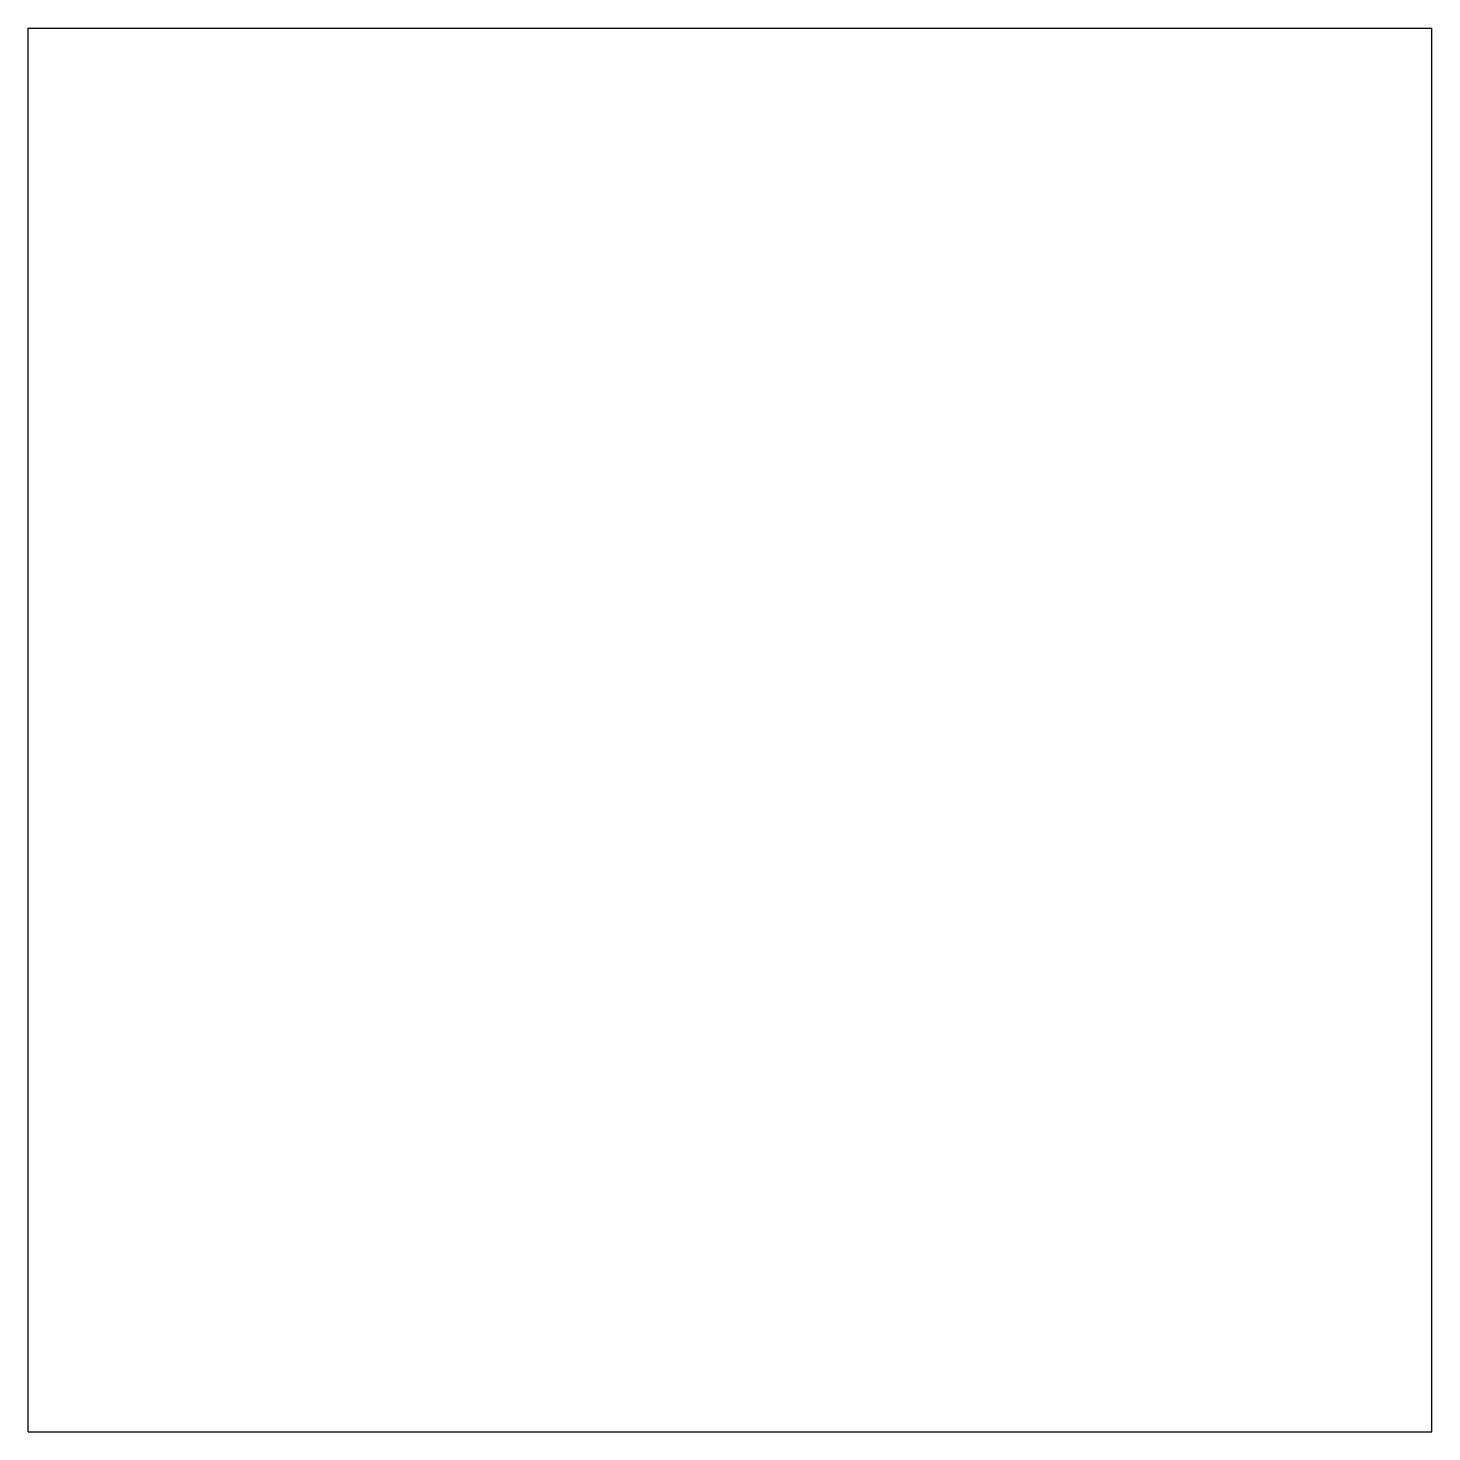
# Model space of a CAD drawing. Header units: millimetres. Extents: x -30 to 10, y -10 to 30.
import ezdxf

# ---------------------------------------------------------------- set-up
doc = ezdxf.new("R2010")
doc.units = ezdxf.units.MM

msp = doc.modelspace()

# ---------------------------------------------------------------- linework, layer by layer
at = {"color": 7, "linetype": 'Continuous'}
for p, q in [((-30, -10), (-30, 30)), ((-30, 30), (10, 30)), ((10, -10), (10, 30)), ((-30, -10), (10, -10))]:
    msp.add_line(p, q, dxfattribs=at)

doc.saveas('drawing.dxf')
